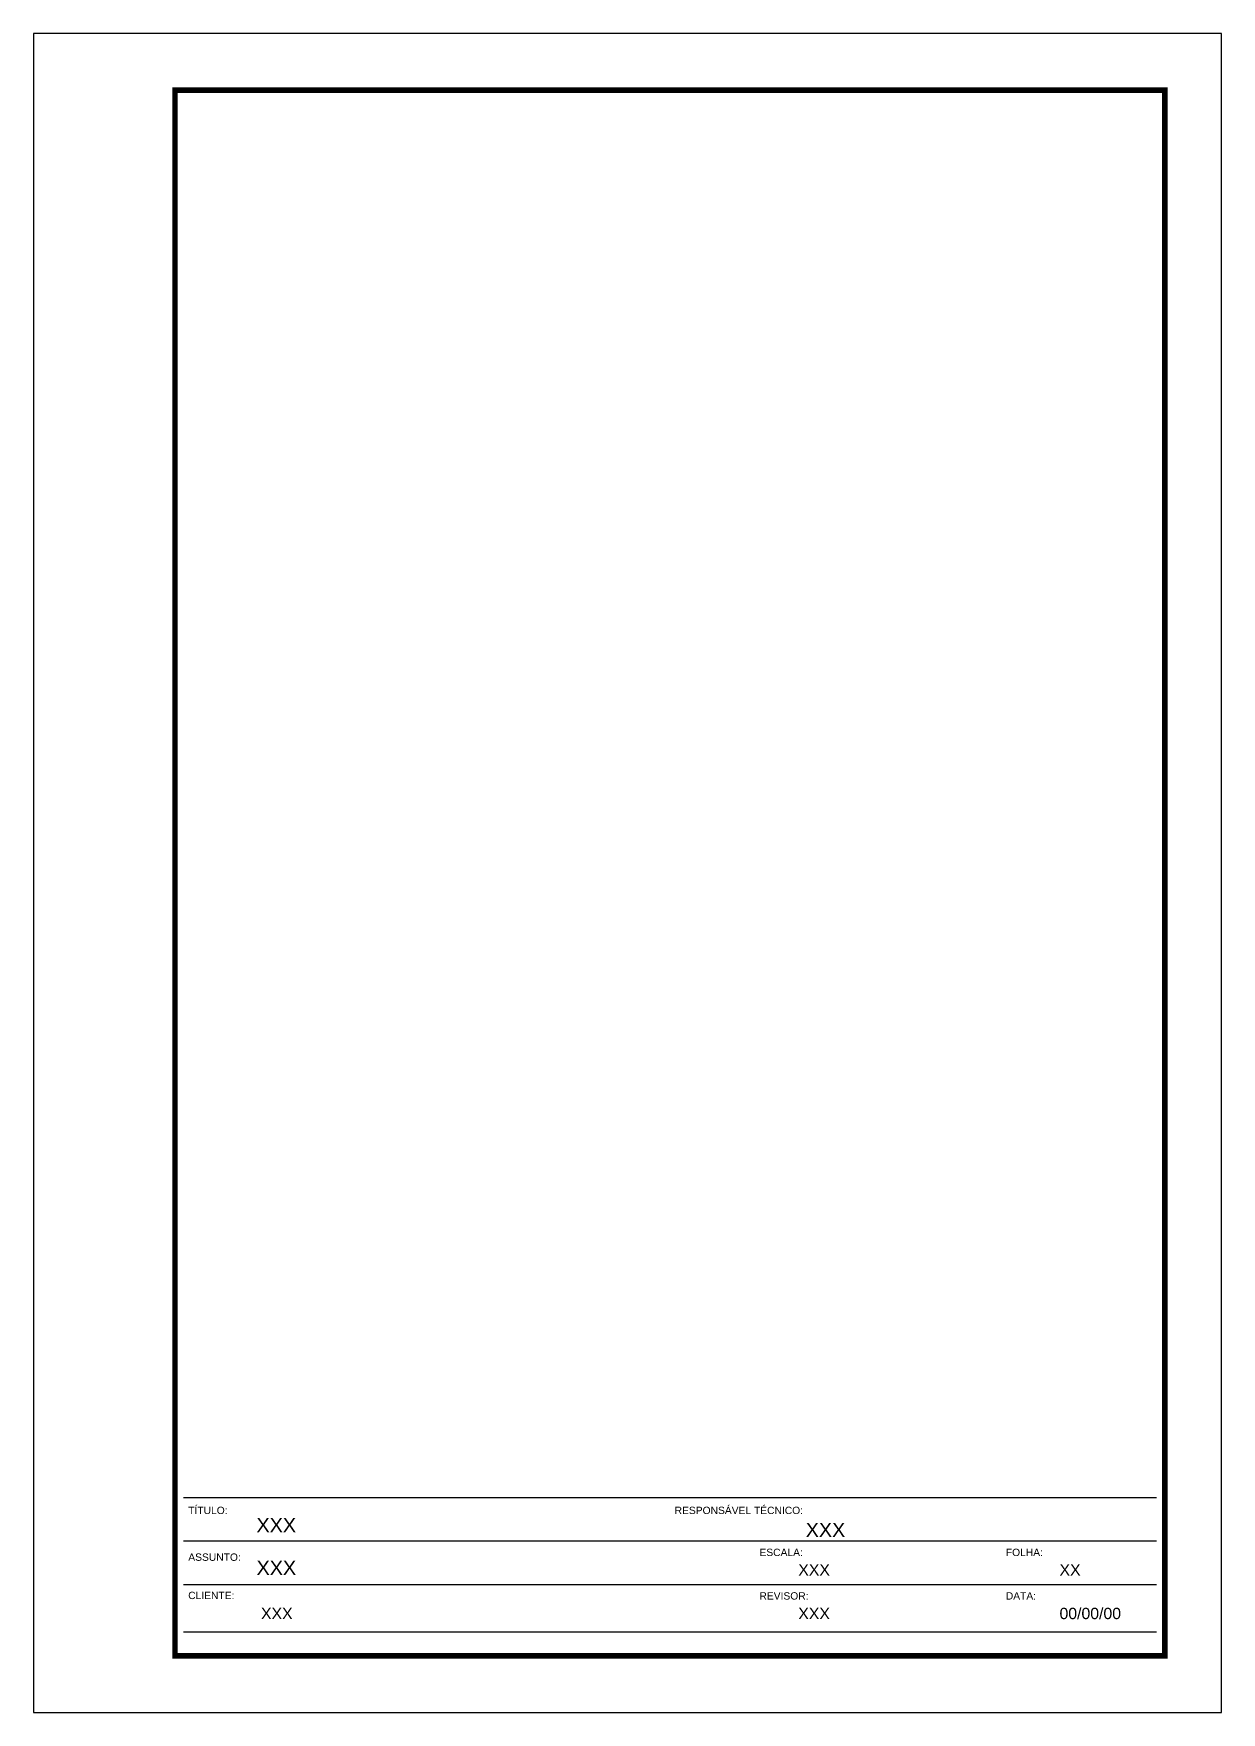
# Model space of a CAD drawing. Header units: millimetres. Extents: x 0 to 210, y 0 to 297.
import ezdxf

# ---------------------------------------------------------------- set-up
doc = ezdxf.new("R2010")
doc.units = ezdxf.units.MM
doc.layers.add('ARQ-FOLHA', color=7, linetype='Continuous')
doc.styles.add('arial', font='Arial')

msp = doc.modelspace()

# ---------------------------------------------------------------- linework, layer by layer
at = {"layer": 'ARQ-FOLHA'}
for p, q in [((210, 297), (0, 297)), ((0, 297), (0, 0)), ((210, 0), (210, 297)), ((198.5, 37.991481), (26.5, 37.991481)), ((198.5, 30.291481), (26.5, 30.291481)), ((198.5, 22.591481), (26.5, 22.591481)), ((198.5, 14.188981), (26.5, 14.188981)), ((0, 0), (210, 0))]:
    msp.add_line(p, q, dxfattribs=at)
at = {"layer": 'ARQ-FOLHA', "const_width": 1, "flags": 128}
msp.add_lwpolyline([(200, 287), (25, 287), (25, 10), (200, 10), (200, 287)], dxfattribs=at)

# ---------------------------------------------------------------- texts
at = {"layer": 'ARQ-FOLHA', "style": 'arial'}
for s, height, p in [('TÍTULO:', 1.3, (27.332859, 35.091499)), ('RESPONSÁVEL TÉCNICO:', 1.3, (113.332859, 35.091499)), ('XXX', 2.5, (39.41014, 31.876617)), ('XXX', 2.5, (136.510576, 31.036441)), ('ASSUNTO:', 1.3, (27.34943, 26.818979)), ('XXX', 2.5, (39.426711, 24.324255)), ('ESCALA:', 1.3, (128.32868, 27.662485)), ('FOLHA:', 1.3, (171.887289, 27.662485)), ('XXX', 2, (135.195975, 24.209069)), ('XX', 2, (181.378004, 24.209069)), ('CLIENTE:', 1.3, (27.332859, 20.053989)), ('REVISOR:', 1.3, (128.32868, 19.962485)), ('DATA:', 1.3, (171.887289, 19.962485)), ('XXX', 2, (40.20386, 16.509069)), ('XXX', 2, (135.195975, 16.509069)), ('00/00/00', 2, (181.378004, 16.509069))]:
    msp.add_text(s, height=height, dxfattribs=at).set_placement(p)

doc.saveas('drawing.dxf')
